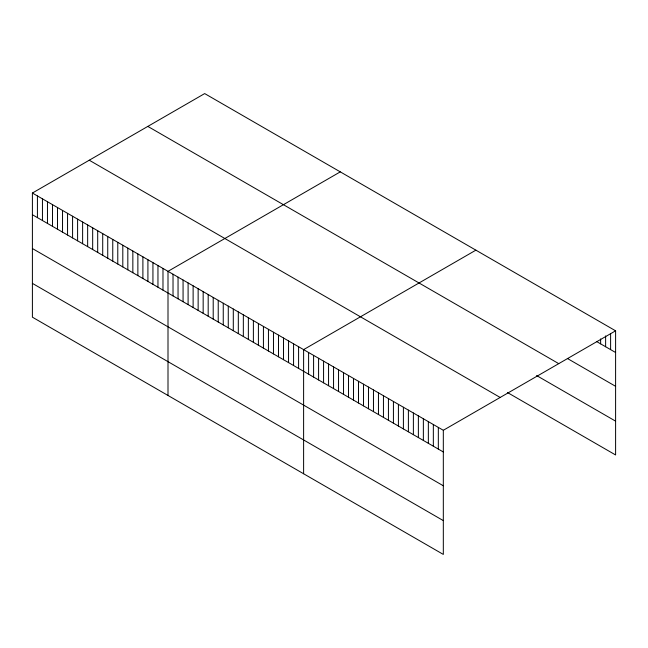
<?xml version="1.0" encoding="UTF-8"?>
<svg xmlns="http://www.w3.org/2000/svg" width="648" height="648" viewBox="0 0 648 648"><rect width="100%" height="100%" fill="white"/><g stroke="black" fill="none" stroke-linecap="round" stroke-linejoin="round"><path stroke-width="0.97" d="M32.4 193.039L443.321 430.28L443.321 554.421L32.4 317.18L32.4 193.039L204.679 93.579L615.6 330.82L615.6 454.961L507.489 392.542M340.281 171.866L168.002 271.326L168.002 395.466M475.883 250.16L303.612 349.62L303.612 473.761M443.321 430.28L615.6 330.82M596.476 341.464L615.6 352.504M567.365 358.466L615.6 386.313M147.825 126.401L558.746 363.641M536.593 375.54L615.6 421.151M89.254 160.218L500.175 397.459M32.4 214.723L443.321 451.964M32.4 248.532L443.321 485.781M32.4 283.37L443.321 520.611M610.61 333.858L610.61 349.62M605.621 335.899L605.621 346.745M600.631 338.936L600.631 343.861M438.332 427.405L438.332 449.088M433.342 424.521L433.342 446.205M428.352 421.637L428.352 443.321M423.363 418.762L423.363 440.446M418.373 415.878L418.373 437.562M413.384 412.995L413.384 434.687M408.394 410.119L408.394 431.803M403.404 407.236L403.404 428.919M398.415 404.352L398.415 426.044M393.425 401.476L393.425 423.16M388.436 398.593L388.436 420.277M383.446 395.717L383.446 417.401M378.456 392.834L378.456 414.518M373.467 389.95L373.467 411.634M368.477 387.075L368.477 408.758M363.488 384.191L363.488 405.875M358.498 381.308L358.498 402.991M353.508 378.432L353.508 400.116M348.519 375.548L348.519 397.232M343.529 372.665L343.529 394.349M338.54 369.789L338.54 391.473M333.55 366.906L333.55 388.589M328.56 364.022L328.56 385.706M323.571 361.147L323.571 382.83M318.581 358.263L318.581 379.947M313.591 355.379L313.591 377.063M308.602 352.504L308.602 374.188M298.59 346.721L298.59 368.404M293.568 343.821L293.568 365.504M288.546 340.921L288.546 362.605M283.516 338.021L283.516 359.705M278.494 335.121L278.494 356.805M273.472 332.221L273.472 353.905M268.45 329.322L268.45 351.005M263.428 326.422L263.428 348.106M258.406 323.522L258.406 345.206M253.384 320.622L253.384 342.306M248.362 317.723L248.362 339.406M243.34 314.823L243.34 336.506M238.318 311.923L238.318 333.607M233.296 309.023L233.296 330.707M228.274 306.123L228.274 327.807M223.252 303.224L223.252 324.907M218.23 300.324L218.23 322.007M213.208 297.424L213.208 319.108M208.186 294.524L208.186 316.208M203.164 291.624L203.164 313.308M198.142 288.725L198.142 310.408M193.12 285.825L193.12 307.508M188.098 282.925L188.098 304.609M183.068 280.025L183.068 301.709M178.046 277.125L178.046 298.809M173.024 274.226L173.024 295.917M162.98 268.426L162.98 290.118M157.958 265.534L157.958 287.218M152.936 262.634L152.936 284.318M147.914 259.735L147.914 281.418M142.892 256.835L142.892 278.519M137.87 253.935L137.87 275.619M132.848 251.035L132.848 272.719M127.826 248.135L127.826 269.819M122.804 245.236L122.804 266.919M117.782 242.336L117.782 264.019M112.76 239.436L112.76 261.12M107.738 236.536L107.738 258.22M102.716 233.636L102.716 255.32M97.694 230.737L97.694 252.42M92.672 227.837L92.672 249.521M87.65 224.937L87.65 246.621M82.62 222.037L82.62 243.721M77.598 219.137L77.598 240.821M72.576 216.238L72.576 237.921M67.554 213.338L67.554 235.022M62.532 210.438L62.532 232.122M57.51 207.538L57.51 229.222M52.488 204.638L52.488 226.322M47.466 201.739L47.466 223.422M42.444 198.839L42.444 220.523M37.422 195.939L37.422 217.623"/></g></svg>
